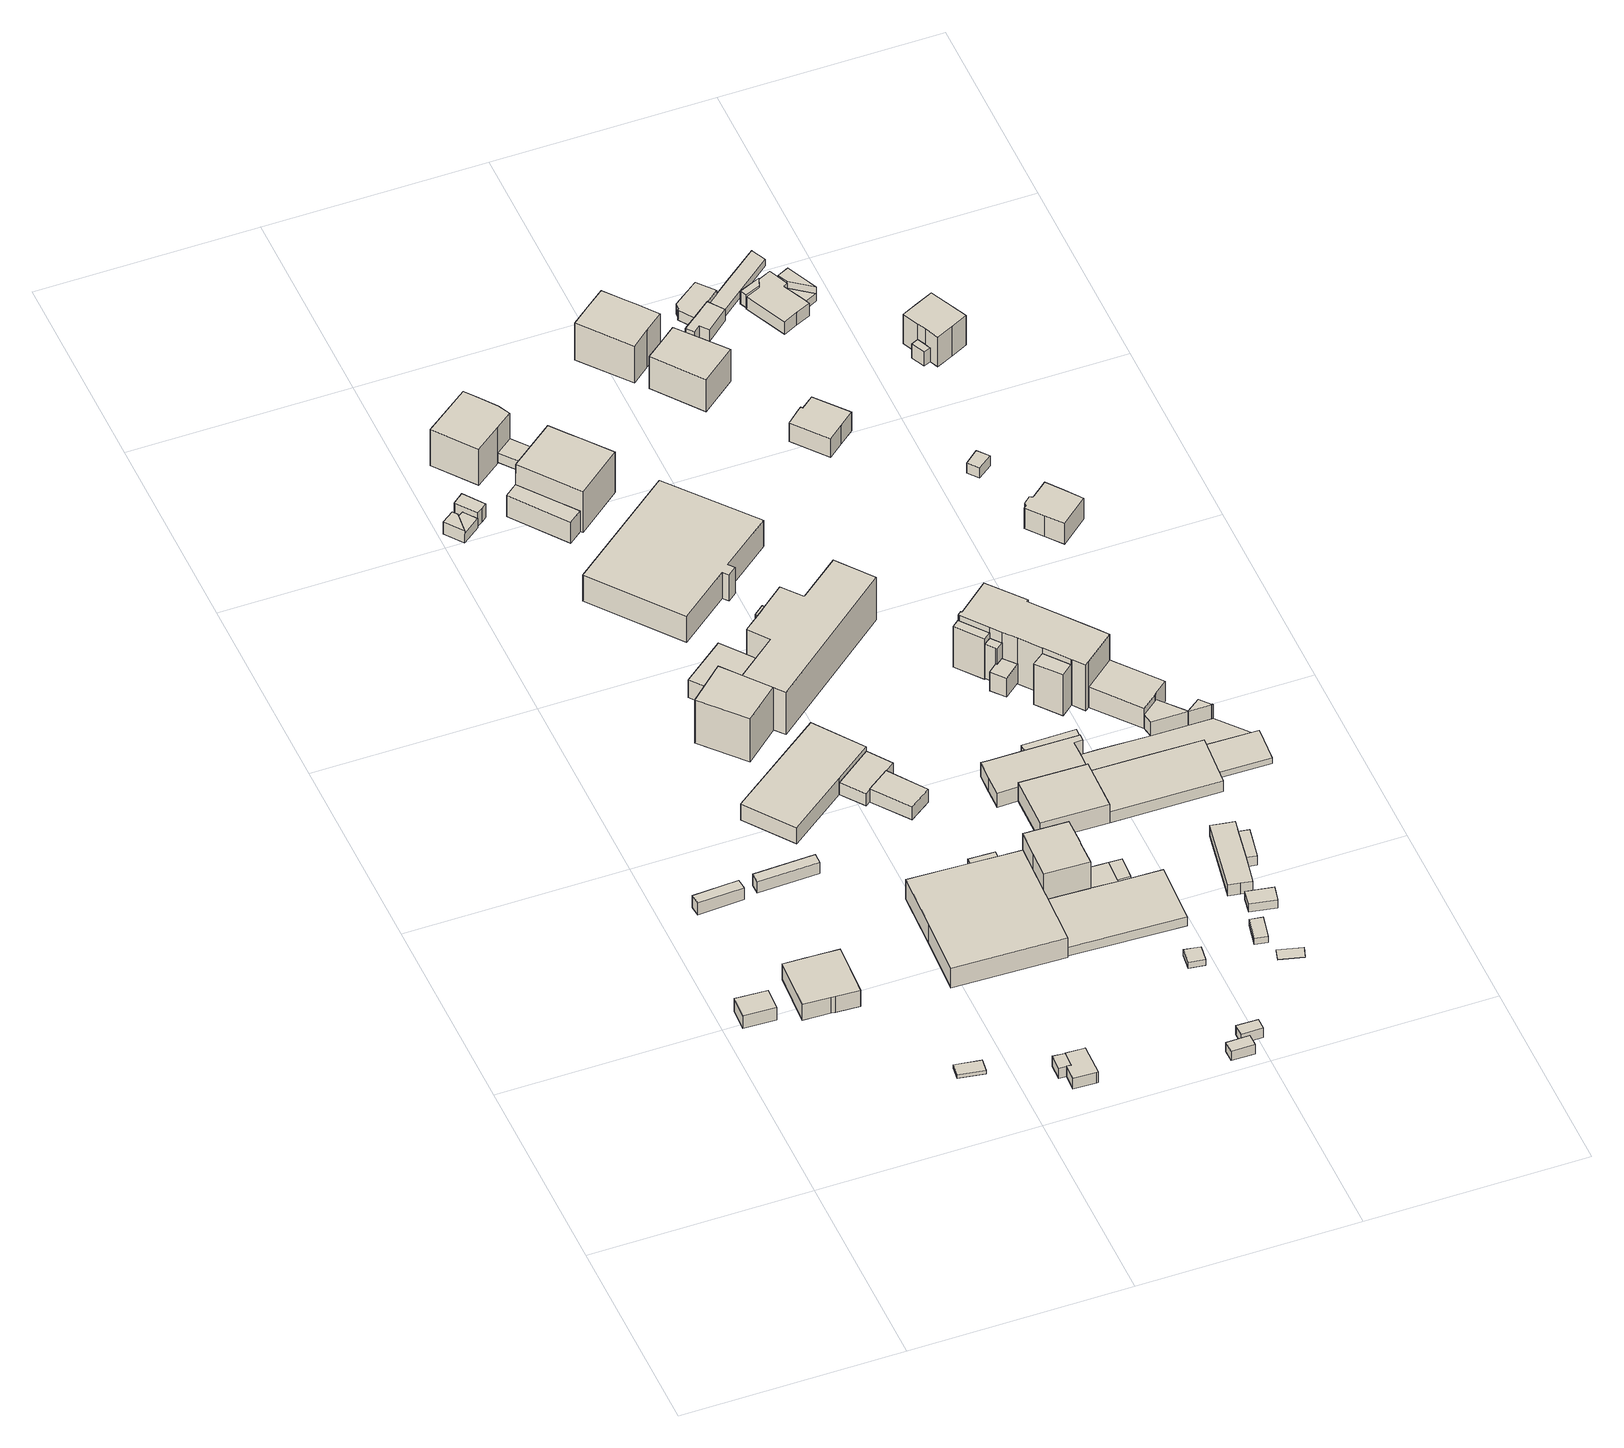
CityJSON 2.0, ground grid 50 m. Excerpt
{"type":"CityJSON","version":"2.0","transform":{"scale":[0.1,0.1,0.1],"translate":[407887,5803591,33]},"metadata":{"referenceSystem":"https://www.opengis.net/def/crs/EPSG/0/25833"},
"CityObjects":{
"building1":{"type":"Building","attributes":{"Gemeindeschluessel":"11000009","BezugspunktDach":"2200","function":"31001_2000","measuredHeight":4.18,"storeysAboveGround":1},"address":[{"country":"Germany","locality":"Berlin","thoroughfareNumber":"786 (6)","thoroughfareName":"Adlergestell"}],"geometry":[{"type":"Solid","lod":"1","boundaries":[[[[0,1,2,3]],[[4,5,6,7]],[[4,7,3,2]],[[5,4,2,1]],[[6,5,1,0]],[[7,6,0,3]]]]}]},
"building2":{"type":"Building","attributes":{"Gemeindeschluessel":"11000009","BezugspunktDach":"2200","function":"31001_2000","measuredHeight":3.4,"storeysAboveGround":1},"address":[{"country":"Germany","locality":"Berlin","thoroughfareNumber":"784 (3)","thoroughfareName":"Adlergestell"}],"geometry":[{"type":"Solid","lod":"1","boundaries":[[[[8,9,10,11]],[[12,13,14,15]],[[12,15,11,10]],[[13,12,10,9]],[[14,13,9,8]],[[15,14,8,11]]]]}]},
"building3":{"type":"Building","attributes":{"Gemeindeschluessel":"11000009","BezugspunktDach":"2200","function":"31001_2000","measuredHeight":5.47,"storeysAboveGround":1},"address":[{"country":"Germany","locality":"Berlin","thoroughfareNumber":"786 (5)","thoroughfareName":"Adlergestell"}],"geometry":[{"type":"Solid","lod":"1","boundaries":[[[[16,17,18,19,20,21,22,23]],[[24,25,26,27,28,29,30,31]],[[24,31,23,22]],[[25,24,22,21]],[[26,25,21,20]],[[27,26,20,19]],[[28,27,19,18]],[[29,28,18,17]],[[30,29,17,16]],[[31,30,16,23]]]]}]},
"building4":{"type":"Building","attributes":{"Gemeindeschluessel":"11000009","BezugspunktDach":"2200","function":"31001_1312","measuredHeight":1.53,"storeysAboveGround":1},"address":[{"country":"Germany","locality":"Berlin","thoroughfareNumber":"2A (6)","thoroughfareName":"Alt-Schmöckwitz"}],"geometry":[{"type":"Solid","lod":"1","boundaries":[[[[32,33,34,35]],[[36,37,38,39]],[[36,39,35,34]],[[37,36,34,33]],[[38,37,33,32]],[[39,38,32,35]]]]}]},
"building5":{"type":"Building","attributes":{"Gemeindeschluessel":"11000009","BezugspunktDach":"2200","function":"31001_2000","measuredHeight":3.2,"storeysAboveGround":1},"address":[{"country":"Germany","locality":"Berlin","thoroughfareNumber":"784 (4)","thoroughfareName":"Adlergestell"}],"geometry":[{"type":"Solid","lod":"1","boundaries":[[[[40,41,42,43]],[[44,45,46,47]],[[44,47,43,42]],[[45,44,42,41]],[[46,45,41,40]],[[47,46,40,43]]]]}]},
"building6":{"type":"Building","attributes":{"Gemeindeschluessel":"11000009","BezugspunktDach":"2200","function":"51009_1610","measuredHeight":3.16,"storeysAboveGround":0},"address":[{"country":"Germany","locality":"Berlin"}],"geometry":[{"type":"Solid","lod":"1","boundaries":[[[[48,49,50,51,52]],[[53,54,55,56,57]],[[53,57,52,51]],[[54,53,51,50]],[[55,54,50,49]],[[56,55,49,48]],[[57,56,48,52]]]]}]},
"building7":{"type":"Building","attributes":{"Gemeindeschluessel":"11000009","function":"31001_1010"},"address":[{"country":"Germany","locality":"Berlin","thoroughfareNumber":"772 (3)","thoroughfareName":"Adlergestell"}],"children":["building7-1","building7-2"]},
"building7-1":{"type":"BuildingPart","attributes":{"BezugspunktDach":"2200","measuredHeight":3.4,"storeysAboveGround":1},"parents":["building7"],"geometry":[{"type":"MultiSurface","lod":"1","boundaries":[[[58,59,60,61]],[[62,63,64,65]],[[62,65,61,60]],[[63,62,60,59]],[[66,67,59,58]],[[65,64,58,61]],[[64,63,67,66]]]}]},
"building7-2":{"type":"BuildingPart","attributes":{"BezugspunktDach":"2200","measuredHeight":2.66,"storeysAboveGround":1},"parents":["building7"],"geometry":[{"type":"Solid","lod":"1","boundaries":[[[[68,69,67,66]],[[63,70,71,64]],[[70,63,67,69]],[[71,70,69,68]],[[64,71,68,66]],[[63,64,66,67]]]]}]},
"building8":{"type":"Building","attributes":{"Gemeindeschluessel":"11000009","BezugspunktDach":"2200","function":"31001_1312","measuredHeight":2.98,"storeysAboveGround":1},"address":[{"country":"Germany","locality":"Berlin","thoroughfareNumber":"2A (5)","thoroughfareName":"Alt-Schmöckwitz"}],"geometry":[{"type":"Solid","lod":"1","boundaries":[[[[72,73,74,75,76,77,78,79]],[[56,55,54,80,81,82,83,84]],[[56,84,79,78]],[[55,56,78,77]],[[54,55,77,76]],[[80,54,76,75]],[[81,80,75,74]],[[82,81,74,73]],[[83,82,73,72]],[[84,83,72,79]]]]}]},
"building9":{"type":"Building","attributes":{"Gemeindeschluessel":"11000009","BezugspunktDach":"2200","function":"31001_2000","measuredHeight":4.7,"storeysAboveGround":1},"address":[{"country":"Germany","locality":"Berlin","thoroughfareNumber":"772 (4)","thoroughfareName":"Adlergestell"}],"geometry":[{"type":"Solid","lod":"1","boundaries":[[[[85,86,87,88,89,90]],[[91,92,93,94,95,96]],[[91,96,90,89]],[[92,91,89,88]],[[93,92,88,87]],[[94,93,87,86]],[[95,94,86,85]],[[96,95,85,90]]]]}]},
"building10":{"type":"Building","attributes":{"Gemeindeschluessel":"11000009","BezugspunktDach":"2200","function":"31001_1010","measuredHeight":12.28,"storeysAboveGround":3},"address":[{"country":"Germany","locality":"Berlin","thoroughfareNumber":"776 (2)","thoroughfareName":"Adlergestell"}],"geometry":[{"type":"Solid","lod":"1","boundaries":[[[[97,98,99,100,101]],[[102,103,104,105,106]],[[102,106,101,100]],[[103,102,100,99]],[[104,103,99,98]],[[105,104,98,97]],[[106,105,97,101]]]]}]},
"building11":{"type":"Building","attributes":{"Gemeindeschluessel":"11000009","function":"31001_2000"},"address":[{"country":"Germany","locality":"Berlin","thoroughfareNumber":"776 (3)","thoroughfareName":"Adlergestell"}],"children":["building11-1","building11-2","building11-3"]},
"building11-1":{"type":"BuildingPart","attributes":{"BezugspunktDach":"2200","measuredHeight":5.29,"storeysAboveGround":1},"parents":["building11"],"geometry":[{"type":"MultiSurface","lod":"1","boundaries":[[[107,108,109,110,111]],[[112,113,114,115,116]],[[112,116,111,110]],[[113,112,110,109]],[[114,117,118,109,108]],[[115,114,108,107]],[[116,115,107,111]],[[118,117,114,113]]]}]},
"building11-2":{"type":"BuildingPart","attributes":{"BezugspunktDach":"2200","measuredHeight":3.4,"storeysAboveGround":1},"parents":["building11"],"geometry":[{"type":"MultiSurface","lod":"1","boundaries":[[[119,120,121,122,118,117]],[[113,123,124,125,126,114]],[[123,113,118,122]],[[124,123,122,121]],[[126,125,120,119]],[[114,126,119,117]],[[114,117,118,113]],[[127,125,124,121,120]]]}]},
"building11-3":{"type":"BuildingPart","attributes":{"BezugspunktDach":"2200","measuredHeight":3.68,"storeysAboveGround":1},"parents":["building11"],"geometry":[{"type":"MultiSurface","lod":"1","boundaries":[[[128,129,130,131]],[[124,132,133,125]],[[124,125,124,121,120,131,130]],[[132,124,130,129]],[[133,132,129,128]],[[125,133,128,131]],[[120,121,124,125]]]}]},
"building12":{"type":"Building","attributes":{"Gemeindeschluessel":"11000009","function":"31001_2000"},"address":[{"country":"Germany","locality":"Berlin","thoroughfareNumber":"786 (1)","thoroughfareName":"Adlergestell"}],"children":["building12-1","building12-2"]},
"building12-1":{"type":"BuildingPart","attributes":{"BezugspunktDach":"2200","measuredHeight":6.91,"storeysAboveGround":1},"parents":["building12"],"geometry":[{"type":"MultiSurface","lod":"1","boundaries":[[[134,135,136,137,138,139,140,141]],[[142,143,144,145,146,147,148,149]],[[142,149,141,140]],[[143,142,140,139]],[[144,143,139,138]],[[145,150,151,138,137]],[[146,145,137,136]],[[147,146,136,135]],[[148,147,135,134]],[[149,148,134,141]],[[151,150,145,144]]]}]},
"building12-2":{"type":"BuildingPart","attributes":{"BezugspunktDach":"2200","measuredHeight":4.47,"storeysAboveGround":1},"parents":["building12"],"geometry":[{"type":"Solid","lod":"1","boundaries":[[[[150,152,153,151]],[[154,155,145,144]],[[154,144,151,153]],[[155,154,153,152]],[[145,155,152,150]],[[145,150,151,144]]]]}]},
"building13":{"type":"Building","attributes":{"Gemeindeschluessel":"11000009","BezugspunktDach":"2200","function":"31001_1010","measuredHeight":4.95,"storeysAboveGround":1},"address":[{"country":"Germany","locality":"Berlin","thoroughfareNumber":"776 (1)","thoroughfareName":"Adlergestell"}],"geometry":[{"type":"Solid","lod":"1","boundaries":[[[[156,157,158,159,160,161]],[[162,163,164,165,166,167]],[[162,167,161,160]],[[163,162,160,159]],[[164,163,159,158]],[[165,164,158,157]],[[166,165,157,156]],[[167,166,156,161]]]]}]},
"building14":{"type":"Building","attributes":{"Gemeindeschluessel":"11000009","function":"31001_1010"},"address":[{"country":"Germany","locality":"Berlin","thoroughfareNumber":"772","thoroughfareName":"Adlergestell"}],"children":["building14-1","building14-2"]},
"building14-1":{"type":"BuildingPart","attributes":{"BezugspunktDach":"2200","measuredHeight":10.35,"storeysAboveGround":3},"parents":["building14"],"geometry":[{"type":"MultiSurface","lod":"1","boundaries":[[[168,169,170,171,172,173,174]],[[175,176,177,178,179,180,181]],[[175,181,174,173]],[[176,175,173,172]],[[182,183,176,172,171]],[[178,177,171,170]],[[179,178,170,169]],[[180,179,169,168]],[[181,180,168,174]],[[177,176,183,182]]]}]},
"building14-2":{"type":"BuildingPart","attributes":{"BezugspunktDach":"2200","measuredHeight":7.51,"storeysAboveGround":3},"parents":["building14"],"geometry":[{"type":"MultiSurface","lod":"1","boundaries":[[[182,184,185,183]],[[186,187,188,189]],[[186,189,183,185]],[[187,186,185,184]],[[188,187,184,182]],[[189,188,177,176]],[[176,177,182,183]]]}]},
"building15":{"type":"Building","attributes":{"Gemeindeschluessel":"11000009","function":"31001_1010"},"address":[{"country":"Germany","locality":"Berlin","thoroughfareNumber":"774","thoroughfareName":"Adlergestell"}],"children":["building15-1","building15-2"]},
"building15-1":{"type":"BuildingPart","attributes":{"BezugspunktDach":"2200","measuredHeight":13.4,"storeysAboveGround":2},"parents":["building15"],"geometry":[{"type":"MultiSurface","lod":"1","boundaries":[[[190,191,192,193,194,195]],[[196,197,198,199,200,201]],[[196,201,195,194]],[[197,196,194,193]],[[198,197,193,192]],[[199,198,192,191]],[[200,199,191,190]],[[202,203,204,200,190,195]],[[201,204,203,202]]]}]},
"building15-2":{"type":"BuildingPart","attributes":{"BezugspunktDach":"2200","measuredHeight":5.95,"storeysAboveGround":2},"parents":["building15"],"geometry":[{"type":"MultiSurface","lod":"1","boundaries":[[[205,203,202,206]],[[207,208,209,210]],[[207,210,206,202]],[[208,207,202,201,204]],[[209,208,203,205]],[[210,209,205,206]],[[204,201,202,203]]]}]},
"building16":{"type":"Building","attributes":{"Gemeindeschluessel":"11000009","BezugspunktDach":"2200","function":"51009_1610","measuredHeight":2.72,"storeysAboveGround":0},"address":[{"country":"Germany","locality":"Berlin"}],"geometry":[{"type":"Solid","lod":"1","boundaries":[[[[211,212,213,214]],[[215,216,217,218]],[[215,218,214,213]],[[216,215,213,212]],[[217,216,212,211]],[[218,217,211,214]]]]}]},
"building17":{"type":"Building","attributes":{"Gemeindeschluessel":"11000009","BezugspunktDach":"2200","function":"51009_1610","measuredHeight":11.11,"storeysAboveGround":0},"address":[{"country":"Germany","locality":"Berlin"}],"geometry":[{"type":"Solid","lod":"1","boundaries":[[[[219,220,221,222]],[[223,224,225,226]],[[223,226,222,221]],[[224,223,221,220]],[[225,224,220,219]],[[226,225,219,222]]]]}]},
"building18":{"type":"Building","attributes":{"Gemeindeschluessel":"11000009","BezugspunktDach":"2200","function":"31001_3020","measuredHeight":7.51,"storeysAboveGround":1},"address":[{"country":"Germany","locality":"Berlin","thoroughfareNumber":"776 (5)","thoroughfareName":"Adlergestell"}],"geometry":[{"type":"Solid","lod":"1","boundaries":[[[[227,228,229,230,231,232,233,234]],[[235,236,237,238,239,240,241,242]],[[235,242,234,233]],[[236,235,233,232]],[[237,236,232,231]],[[238,237,231,230]],[[239,238,230,229]],[[240,239,229,228]],[[241,240,228,227]],[[242,241,227,234]]]]}]},
"building19":{"type":"Building","attributes":{"Gemeindeschluessel":"11000009","BezugspunktDach":"2200","function":"51009_1610","measuredHeight":6.28,"storeysAboveGround":0},"address":[{"country":"Germany","locality":"Berlin"}],"geometry":[{"type":"Solid","lod":"1","boundaries":[[[[243,244,245,246]],[[247,248,249,250]],[[247,250,246,245]],[[248,247,245,244]],[[249,248,244,243]],[[250,249,243,246]]]]}]},
"building20":{"type":"Building","attributes":{"Gemeindeschluessel":"11000009","BezugspunktDach":"2200","function":"31001_2000","measuredHeight":2.62,"storeysAboveGround":1},"address":[{"country":"Germany","locality":"Berlin","thoroughfareNumber":"3 (2)","thoroughfareName":"Alt-Schmöckwitz"}],"geometry":[{"type":"Solid","lod":"1","boundaries":[[[[251,252,253,254]],[[255,256,257,258]],[[255,258,254,253]],[[256,255,253,252]],[[257,256,252,251]],[[258,257,251,254]]]]}]},
"building21":{"type":"Building","attributes":{"name":"Schmöckwitzer Insel-Schule","Gemeindeschluessel":"11000009","BezugspunktDach":"2200","function":"31001_3021","measuredHeight":12.1,"storeysAboveGround":2},"address":[{"country":"Germany","locality":"Berlin","thoroughfareNumber":"776","thoroughfareName":"Adlergestell"}],"geometry":[{"type":"Solid","lod":"1","boundaries":[[[[98,259,260,261,262,263,264,265,266,267,99]],[[268,269,270,271,272,273,274,275,276,277,278]],[[268,278,99,267]],[[269,268,267,266]],[[270,269,266,265]],[[271,270,265,264]],[[272,271,264,263]],[[273,272,263,262]],[[274,273,262,261]],[[275,274,261,260]],[[276,275,260,259]],[[277,276,259,98]],[[278,277,98,99]]]]}]},
"building22":{"type":"Building","attributes":{"Gemeindeschluessel":"11000009","BezugspunktDach":"2200","function":"31001_1312","measuredHeight":2.56,"storeysAboveGround":1},"address":[{"country":"Germany","locality":"Berlin","thoroughfareNumber":"2A (4)","thoroughfareName":"Alt-Schmöckwitz"}],"geometry":[{"type":"Solid","lod":"1","boundaries":[[[[279,280,281,282]],[[283,284,285,286]],[[283,286,282,281]],[[284,283,281,280]],[[285,284,280,279]],[[286,285,279,282]]]]}]},
"building23":{"type":"Building","attributes":{"Gemeindeschluessel":"11000009","function":"31001_1010"},"address":[{"country":"Germany","locality":"Berlin","thoroughfareNumber":"786","thoroughfareName":"Adlergestell"}],"children":["building23-1","building23-2"]},
"building23-1":{"type":"BuildingPart","attributes":{"BezugspunktDach":"2200","measuredHeight":12.65,"storeysAboveGround":1},"parents":["building23"],"geometry":[{"type":"MultiSurface","lod":"1","boundaries":[[[287,288,289,290,291,292,293]],[[294,295,296,297,298,299,300]],[[294,300,293,292]],[[295,294,292,291]],[[296,295,291,290]],[[297,296,290,289]],[[298,297,289,288]],[[299,298,288,287]],[[301,302,287,293]],[[300,299,302,301]]]}]},
"building23-2":{"type":"BuildingPart","attributes":{"BezugspunktDach":"2200","measuredHeight":2.46,"storeysAboveGround":1},"parents":["building23"],"geometry":[{"type":"Solid","lod":"1","boundaries":[[[[303,304,305,302,301,306]],[[300,299,307,308,309,310]],[[300,310,306,301]],[[307,299,302,305]],[[308,307,305,304]],[[309,308,304,303]],[[310,309,303,306]],[[300,301,302,299]]]]}]},
"building24":{"type":"Building","attributes":{"Gemeindeschluessel":"11000009","BezugspunktDach":"2200","function":"51009_1610","measuredHeight":2.51,"storeysAboveGround":0},"address":[{"country":"Germany","locality":"Berlin"}],"geometry":[{"type":"Solid","lod":"1","boundaries":[[[[305,311,312,313,314,315,302]],[[316,317,318,319,320,321,322]],[[316,322,302,315]],[[317,316,315,314]],[[318,317,314,313]],[[319,318,313,312]],[[320,319,312,311]],[[321,320,311,305]],[[322,321,305,302]]]]}]},
"building25":{"type":"Building","attributes":{"Gemeindeschluessel":"11000009","BezugspunktDach":"2200","function":"31001_1312","measuredHeight":1.66,"storeysAboveGround":1},"address":[{"country":"Germany","locality":"Berlin","thoroughfareNumber":"2A (3)","thoroughfareName":"Alt-Schmöckwitz"}],"geometry":[{"type":"Solid","lod":"1","boundaries":[[[[323,324,325,326]],[[327,328,329,330]],[[327,330,326,325]],[[328,327,325,324]],[[329,328,324,323]],[[330,329,323,326]]]]}]},
"building26":{"type":"Building","attributes":{"Gemeindeschluessel":"11000009","BezugspunktDach":"2200","function":"31001_2000","measuredHeight":2.02,"storeysAboveGround":1},"address":[{"country":"Germany","locality":"Berlin","thoroughfareNumber":"786 (2)","thoroughfareName":"Adlergestell"}],"geometry":[{"type":"Solid","lod":"1","boundaries":[[[[331,332,313,311]],[[333,334,335,336]],[[333,336,311,313]],[[334,333,313,332]],[[335,334,332,331]],[[336,335,331,311]]]]}]},
"building27":{"type":"Building","attributes":{"Gemeindeschluessel":"11000009","BezugspunktDach":"2200","function":"31001_2000","measuredHeight":5.27,"storeysAboveGround":1},"address":[{"country":"Germany","locality":"Berlin","thoroughfareNumber":"784 (2)","thoroughfareName":"Adlergestell"}],"geometry":[{"type":"Solid","lod":"1","boundaries":[[[[337,338,339,340]],[[341,342,343,344]],[[341,344,340,339]],[[342,341,339,338]],[[343,342,338,337]],[[344,343,337,340]]]]}]},
"building28":{"type":"Building","attributes":{"Gemeindeschluessel":"11000009","function":"31001_2120"},"address":[{"country":"Germany","locality":"Berlin","thoroughfareNumber":"782 (2)","thoroughfareName":"Adlergestell"}],"children":["building28-1","building28-2"]},
"building28-1":{"type":"BuildingPart","attributes":{"BezugspunktDach":"2200","measuredHeight":4.51,"storeysAboveGround":1},"parents":["building28"],"geometry":[{"type":"MultiSurface","lod":"1","boundaries":[[[345,346,347,348,349,350,351,352,353,354,355]],[[356,357,358,359,360,361,362,363,364,365,366]],[[356,366,355,354]],[[357,356,354,353]],[[358,357,353,352]],[[359,358,352,351]],[[367,368,351,350]],[[361,360,350,349]],[[362,361,349,348]],[[363,362,348,347]],[[364,363,347,346]],[[365,364,346,345]],[[366,365,345,355]],[[360,359,368,367]]]}]},
"building28-2":{"type":"BuildingPart","attributes":{"BezugspunktDach":"2200","measuredHeight":3.51,"storeysAboveGround":1},"parents":["building28"],"geometry":[{"type":"Solid","lod":"1","boundaries":[[[[368,367,369,370]],[[371,360,359,372]],[[371,372,370,369]],[[360,371,369,367]],[[372,359,368,370]],[[359,360,367,368]]]]}]},
"building29":{"type":"Building","attributes":{"Gemeindeschluessel":"11000009","BezugspunktDach":"2200","function":"31001_1312","measuredHeight":1.65,"storeysAboveGround":1},"address":[{"country":"Germany","locality":"Berlin","thoroughfareNumber":"2A (2)","thoroughfareName":"Alt-Schmöckwitz"}],"geometry":[{"type":"Solid","lod":"1","boundaries":[[[[373,374,375,376]],[[377,378,379,380]],[[377,380,376,375]],[[378,377,375,374]],[[379,378,374,373]],[[380,379,373,376]]]]}]},
"building30":{"type":"Building","attributes":{"Gemeindeschluessel":"11000009","BezugspunktDach":"2200","function":"31001_1312","measuredHeight":0.284,"storeysAboveGround":1},"address":[{"country":"Germany","locality":"Berlin","thoroughfareNumber":"2A (1)","thoroughfareName":"Alt-Schmöckwitz"}],"geometry":[{"type":"Solid","lod":"1","boundaries":[[[[381,382,383,384]],[[385,386,387,388]],[[385,388,384,383]],[[386,385,383,382]],[[387,386,382,381]],[[388,387,381,384]]]]}]},
"building31":{"type":"Building","attributes":{"Gemeindeschluessel":"11000009","BezugspunktDach":"2200","function":"31001_1010","measuredHeight":11.25,"storeysAboveGround":3},"address":[{"country":"Germany","locality":"Berlin","thoroughfareNumber":"773","thoroughfareName":"Adlergestell"}],"geometry":[{"type":"Solid","lod":"1","boundaries":[[[[389,390,391,392,393,394,395,396,397]],[[398,399,400,401,402,403,404,405,406]],[[398,406,397,396]],[[399,398,396,395]],[[400,399,395,394]],[[401,400,394,393]],[[402,401,393,392]],[[403,402,392,391]],[[404,403,391,390]],[[405,404,390,389]],[[406,405,389,397]]]]}]},
"building32":{"type":"Building","attributes":{"Gemeindeschluessel":"11000009","BezugspunktDach":"2200","function":"31001_2000","measuredHeight":2.88,"storeysAboveGround":1},"address":[{"country":"Germany","locality":"Berlin","thoroughfareNumber":"786 (4)","thoroughfareName":"Adlergestell"}],"geometry":[{"type":"Solid","lod":"1","boundaries":[[[[407,408,409,410]],[[411,412,413,414]],[[411,414,410,409]],[[412,411,409,408]],[[413,412,408,407]],[[414,413,407,410]]]]}]},
"building33":{"type":"Building","attributes":{"Gemeindeschluessel":"11000009","function":"31001_1010"},"address":[{"country":"Germany","locality":"Berlin","thoroughfareNumber":"786 (3)","thoroughfareName":"Adlergestell"}],"children":["building33-1","building33-2"]},
"building33-1":{"type":"BuildingPart","attributes":{"BezugspunktDach":"2200","measuredHeight":3.62,"storeysAboveGround":1},"parents":["building33"],"geometry":[{"type":"MultiSurface","lod":"1","boundaries":[[[415,416,417,418,419,420,421,422,423]],[[424,425,426,427,428,429,430,431,432]],[[424,432,423,422]],[[425,424,422,421]],[[426,425,421,420]],[[427,426,420,419]],[[428,427,419,418]],[[433,434,418,417]],[[430,429,417,416]],[[431,430,416,415]],[[432,431,415,423]],[[429,428,434,433]]]}]},
"building33-2":{"type":"BuildingPart","attributes":{"BezugspunktDach":"2200","measuredHeight":2.64,"storeysAboveGround":1},"parents":["building33"],"geometry":[{"type":"MultiSurface","lod":"1","boundaries":[[[435,436,437,434,433]],[[428,427,438,439,429]],[[429,433,429,440]],[[427,428,434,437]],[[438,427,437,436]],[[439,438,436,435]],[[429,439,435,433]],[[428,440,429,433,434]]]}]},
"building34":{"type":"Building","attributes":{"Gemeindeschluessel":"11000009","BezugspunktDach":"2200","function":"31001_1010","measuredHeight":11.02,"storeysAboveGround":3},"address":[{"country":"Germany","locality":"Berlin","thoroughfareNumber":"775","thoroughfareName":"Adlergestell"}],"geometry":[{"type":"Solid","lod":"1","boundaries":[[[[441,442,443,444,445]],[[446,447,448,449,450]],[[446,450,445,444]],[[447,446,444,443]],[[448,447,443,442]],[[449,448,442,441]],[[450,449,441,445]]]]}]},
"building35":{"type":"Building","attributes":{"Gemeindeschluessel":"11000009","function":"31001_3021"},"address":[{"country":"Germany","locality":"Berlin","thoroughfareNumber":"776 (4)","thoroughfareName":"Adlergestell"}],"children":["building35-1","building35-2","building35-3","building35-4","building35-5"]},
"building35-1":{"type":"BuildingPart","attributes":{"BezugspunktDach":"2200","measuredHeight":14.83,"storeysAboveGround":3},"parents":["building35"],"geometry":[{"type":"MultiSurface","lod":"1","boundaries":[[[451,452,453,454,455,456,457,458,459,460,461,462,463,464,465,466,467,468,469]],[[470,471,472,473,474,475,476,477,478,479,480,481,482,483,484,485,486,487,488]],[[470,488,469,468]],[[471,470,468,467]],[[472,471,467,466]],[[473,472,466,465]],[[474,473,465,464]],[[475,474,464,463]],[[476,475,463,462]],[[477,476,462,461]],[[478,477,461,460]],[[479,478,460,459]],[[480,479,459,458]],[[481,480,458,457]],[[489,490,491,481,457,456]],[[483,482,456,455]],[[484,483,455,454]],[[492,493,494,454,453]],[[485,484,495,496,497]],[[498,499,453,452]],[[486,485,496,500]],[[501,502,452,451]],[[488,503,501,487,451,469]],[[482,481,491,490,489]],[[497,496,495,494,493,492]],[[500,496,499,498]],[[487,486,502,501]],[[487,501,503,488]]]}]},
"building35-2":{"type":"BuildingPart","attributes":{"BezugspunktDach":"2200","measuredHeight":11.56,"storeysAboveGround":3},"parents":["building35"],"geometry":[{"type":"MultiSurface","lod":"1","boundaries":[[[504,502,503,505]],[[488,486,506,507]],[[488,507,505,503]],[[506,486,500,508,509,498,510,502,504]],[[507,506,504,505]],[[511,487,501,502,486]],[[488,503,501,487]],[[510,498,509,508,500]]]}]},
"building35-3":{"type":"BuildingPart","attributes":{"BezugspunktDach":"2200","measuredHeight":11.56,"storeysAboveGround":3},"parents":["building35"],"geometry":[{"type":"Solid","lod":"1","boundaries":[[[[512,491,490,513]],[[482,481,514,515]],[[482,515,513,490]],[[514,481,491,512]],[[515,514,512,513]],[[490,491,481,482]]]]}]},
"building35-4":{"type":"BuildingPart","attributes":{"BezugspunktDach":"2200","measuredHeight":5.36,"storeysAboveGround":3},"parents":["building35"],"geometry":[{"type":"Solid","lod":"1","boundaries":[[[[516,493,492,517,518,519]],[[520,521,496,495,522,523]],[[520,523,519,518]],[[521,517,521,496]],[[522,495,493,516]],[[523,522,516,519]],[[521,520,518,517]],[[496,521,517,492]],[[495,496,492,493]]]]}]},
"building35-5":{"type":"BuildingPart","attributes":{"BezugspunktDach":"2200","measuredHeight":9.77,"storeysAboveGround":3},"parents":["building35"],"geometry":[{"type":"MultiSurface","lod":"1","boundaries":[[[524,525,499,498,509]],[[500,496,521,520,508]],[[517,492,499,525]],[[518,517,521,525,524]],[[508,520,524,509]],[[500,508,509,498]],[[500,526,498,499,496]],[[521,496,492,517]],[[520,521,517,518]]]}]},
"building36":{"type":"Building","attributes":{"Gemeindeschluessel":"11000009","function":"31001_2000"},"address":[{"country":"Germany","locality":"Berlin","thoroughfareNumber":"784 (5)","thoroughfareName":"Adlergestell"}],"children":["building36-1","building36-2"]},
"building36-1":{"type":"BuildingPart","attributes":{"BezugspunktDach":"2200","measuredHeight":4.44,"storeysAboveGround":1},"parents":["building36"],"geometry":[{"type":"MultiSurface","lod":"1","boundaries":[[[527,528,529,530,531]],[[364,532,533,534,535]],[[364,535,531,530]],[[532,364,530,529]],[[533,532,529,528]],[[534,536,537,538,528,527]],[[535,534,527,531]],[[533,538,537,536]]]}]},
"building36-2":{"type":"BuildingPart","attributes":{"BezugspunktDach":"2200","measuredHeight":1.59,"storeysAboveGround":1},"parents":["building36"],"geometry":[{"type":"Solid","lod":"1","boundaries":[[[[539,540,538,537]],[[533,541,542,536]],[[541,533,538,540]],[[542,541,540,539]],[[536,542,539,537]],[[533,536,537,538]]]]}]},
"building37":{"type":"Building","attributes":{"Gemeindeschluessel":"11000009","BezugspunktDach":"2200","function":"31001_2000","measuredHeight":0.098,"storeysAboveGround":1},"address":[{"country":"Germany","locality":"Berlin","thoroughfareNumber":"784","thoroughfareName":"Adlergestell"}],"geometry":[{"type":"Solid","lod":"1","boundaries":[[[[543,544,545,546,547,548,549]],[[362,361,550,551,552,541,364]],[[362,364,549,548]],[[361,362,548,547]],[[550,361,547,546]],[[551,550,546,545]],[[552,551,545,544]],[[541,552,544,543]],[[364,541,543,549]]]]}]},
"building38":{"type":"Building","attributes":{"Gemeindeschluessel":"11000009","BezugspunktDach":"2200","function":"31001_1010","measuredHeight":6.32,"storeysAboveGround":1},"address":[{"country":"Germany","locality":"Berlin","thoroughfareNumber":"777","thoroughfareName":"Adlergestell"}],"geometry":[{"type":"Solid","lod":"1","boundaries":[[[[553,554,555,556,557,558,559,560]],[[561,562,563,564,565,566,567,568]],[[561,568,560,559]],[[562,561,559,558]],[[563,562,558,557]],[[564,563,557,556]],[[565,564,556,555]],[[566,565,555,554]],[[567,566,554,553]],[[568,567,553,560]]]]}]},
"building39":{"type":"Building","attributes":{"Gemeindeschluessel":"11000009","BezugspunktDach":"2200","function":"31001_3072","measuredHeight":7.36,"storeysAboveGround":1},"address":[{"country":"Germany","locality":"Berlin","thoroughfareNumber":"782","thoroughfareName":"Adlergestell"}],"geometry":[{"type":"Solid","lod":"1","boundaries":[[[[569,570,571,572,573,574,575]],[[576,477,577,578,579,580,478]],[[576,478,575,574]],[[477,576,574,573]],[[577,477,573,572]],[[578,577,572,571]],[[579,578,571,570]],[[580,579,570,569]],[[478,580,569,575]]]]}]},
"building40":{"type":"Building","attributes":{"Gemeindeschluessel":"11000009","BezugspunktDach":"2200","function":"31001_2000","measuredHeight":2.92,"storeysAboveGround":1},"address":[{"country":"Germany","locality":"Berlin","thoroughfareNumber":"773 (2)","thoroughfareName":"Adlergestell"}],"geometry":[{"type":"Solid","lod":"1","boundaries":[[[[581,582,583,584,585,586,587]],[[588,589,590,591,592,593,594]],[[588,594,587,586]],[[589,588,586,585]],[[590,589,585,584]],[[591,590,584,583]],[[592,591,583,582]],[[593,592,582,581]],[[594,593,581,587]]]]}]},
"building41":{"type":"Building","attributes":{"Gemeindeschluessel":"11000009","BezugspunktDach":"2200","function":"31001_3072","measuredHeight":4.04,"storeysAboveGround":1},"address":[{"country":"Germany","locality":"Berlin","thoroughfareNumber":"784 (1)","thoroughfareName":"Adlergestell"}],"geometry":[{"type":"Solid","lod":"1","boundaries":[[[[595,596,597,598,599,600,601,602]],[[578,603,604,605,606,552,551,580]],[[578,580,602,601]],[[603,578,601,600]],[[604,603,600,599]],[[605,604,599,598]],[[606,605,598,597]],[[552,606,597,596]],[[551,552,596,595]],[[580,551,595,602]]]]}]},
"building42":{"type":"Building","attributes":{"Gemeindeschluessel":"11000009","function":"31001_2000"},"address":[{"country":"Germany","locality":"Berlin","thoroughfareNumber":"775 (1)","thoroughfareName":"Adlergestell"}],"children":["building42-1","building42-2"]},
"building42-1":{"type":"BuildingPart","attributes":{"BezugspunktDach":"2200","measuredHeight":2.93,"storeysAboveGround":1},"parents":["building42"],"geometry":[{"type":"Solid","lod":"1","boundaries":[[[[607,608,609,610,611,612,613,614,615]],[[616,617,618,619,620,621,622,623,624]],[[616,624,615,614]],[[617,616,614,613]],[[618,617,613,612]],[[619,618,612,611]],[[620,619,611,610]],[[621,620,610,609]],[[622,621,609,608]],[[623,622,608,607]],[[624,623,607,615]]]]}]},
"building42-2":{"type":"BuildingPart","attributes":{"BezugspunktDach":"2200","measuredHeight":3.85,"storeysAboveGround":1},"parents":["building42"],"geometry":[{"type":"MultiSurface","lod":"1","boundaries":[[[625,626,627,628,629,630,631,632]],[[633,624,622,634,635,636,637,638]],[[633,638,632,631]],[[624,633,631,630]],[[622,608,607,615,624,630,629]],[[634,622,629,628]],[[635,634,628,627]],[[636,635,627,626]],[[637,636,626,625]],[[638,637,625,632]],[[623,607,608,622]],[[639,623,624,615,607]]]}]},
"building43":{"type":"Building","attributes":{"Gemeindeschluessel":"11000009","BezugspunktDach":"2200","function":"51009_1610","measuredHeight":3.58,"storeysAboveGround":0},"address":[{"country":"Germany","locality":"Berlin"}],"geometry":[{"type":"Solid","lod":"1","boundaries":[[[[640,641,642,643]],[[644,645,646,647]],[[644,647,643,642]],[[645,644,642,641]],[[646,645,641,640]],[[647,646,640,643]]]]}]},
"building44":{"type":"Building","attributes":{"Gemeindeschluessel":"11000009","BezugspunktDach":"2200","function":"31001_1010","measuredHeight":4.63,"storeysAboveGround":1},"address":[{"country":"Germany","locality":"Berlin","thoroughfareNumber":"1A","thoroughfareName":"Beutenweg"}],"geometry":[{"type":"Solid","lod":"1","boundaries":[[[[648,649,650,651,652,653,654,655,656,657,658,659]],[[660,661,662,663,664,665,666,667,668,669,670,671]],[[660,671,659,658]],[[661,660,658,657]],[[662,661,657,656]],[[663,662,656,655]],[[664,663,655,654]],[[665,664,654,653]],[[666,665,653,652]],[[667,666,652,651]],[[668,667,651,650]],[[669,668,650,649]],[[670,669,649,648]],[[671,670,648,659]]]]}]},
"building45":{"type":"Building","attributes":{"Gemeindeschluessel":"11000009","BezugspunktDach":"2200","function":"31001_2000","measuredHeight":3.27,"storeysAboveGround":1},"address":[{"country":"Germany","locality":"Berlin","thoroughfareNumber":"779","thoroughfareName":"Adlergestell"}],"geometry":[{"type":"Solid","lod":"1","boundaries":[[[[672,673,674,675]],[[676,677,678,679]],[[676,679,675,674]],[[677,676,674,673]],[[678,677,673,672]],[[679,678,672,675]]]]}]},
"building46":{"type":"Building","attributes":{"Gemeindeschluessel":"11000009","BezugspunktDach":"2200","function":"31001_1010","measuredHeight":8.01,"storeysAboveGround":1},"address":[{"country":"Germany","locality":"Berlin","thoroughfareNumber":"781, 781A","thoroughfareName":"Adlergestell"}],"geometry":[{"type":"Solid","lod":"1","boundaries":[[[[680,681,682,683,684,685,686,687,688,689]],[[690,691,692,693,694,695,696,697,698,699]],[[690,699,689,688]],[[691,690,688,687]],[[692,691,687,686]],[[693,692,686,685]],[[694,693,685,684]],[[695,694,684,683]],[[696,695,683,682]],[[697,696,682,681]],[[698,697,681,680]],[[699,698,680,689]]]]}]},
"building47":{"type":"Building","attributes":{"Gemeindeschluessel":"11000009","function":"51009_1611"},"address":[{"country":"Germany","locality":"Berlin"}],"children":["building47-1","building47-2"]},
"building47-1":{"type":"BuildingPart","attributes":{"BezugspunktDach":"2200","measuredHeight":4.08,"storeysAboveGround":0},"parents":["building47"],"geometry":[{"type":"MultiSurface","lod":"1","boundaries":[[[700,701,702,703]],[[704,705,706,707]],[[704,707,703,702]],[[705,704,702,701]],[[708,709,705,701,700]],[[707,706,700,703]],[[706,705,709,708]]]}]},
"building47-2":{"type":"BuildingPart","attributes":{"BezugspunktDach":"2200","measuredHeight":2.23,"storeysAboveGround":0},"parents":["building47"],"geometry":[{"type":"Solid","lod":"1","boundaries":[[[[710,709,708,711]],[[706,705,712,713]],[[706,713,711,708]],[[712,705,709,710]],[[713,712,710,711]],[[708,709,705,706]]]]}]},
"building48":{"type":"Building","attributes":{"Gemeindeschluessel":"11000009","function":"31001_1010"},"address":[{"country":"Germany","locality":"Berlin","thoroughfareNumber":"2","thoroughfareName":"Beutenweg"}],"children":["building48-1","building48-2"]},
"building48-1":{"type":"BuildingPart","attributes":{"BezugspunktDach":"2200","measuredHeight":9.57,"storeysAboveGround":2},"parents":["building48"],"geometry":[{"type":"MultiSurface","lod":"1","boundaries":[[[714,715,716,717,718,719,720,721]],[[722,723,724,725,726,727,728,729]],[[722,729,721,720]],[[723,722,720,719]],[[724,723,719,718]],[[725,724,718,717]],[[726,725,717,716]],[[730,731,732,727,726,716,715]],[[728,727,715,714],[728,733,730,727]],[[729,728,714,721]],[[727,732,731,730]],[[730,733,728,727]]]}]},
"building48-2":{"type":"BuildingPart","attributes":{"BezugspunktDach":"2200","measuredHeight":3.98,"storeysAboveGround":2},"parents":["building48"],"geometry":[{"type":"MultiSurface","lod":"1","boundaries":[[[734,731,733,735]],[[728,732,736,737]],[[728,737,735,733]],[[736,732,731,734]],[[737,736,734,735]],[[732,727,730,731]],[[728,733,730,727]]]}]}
},
"vertices":[
[114,485,38],[116,537,38],[43,541,38],[40,488,38],[43,541,2],[116,537,2],[114,485,2],[40,488,2],
[78,825,37],[182,831,37],[180,855,37],[76,849,37],[180,855,3],[182,831,3],[78,825,3],[76,849,3],
[223,459,50],[232,458,50],[285,455,50],[292,581,50],[229,584,50],[219,584,50],[167,586,50],[160,462,50],[167,586,5],[219,584,5],[229,584,5],[292,581,5],[285,455,5],[232,458,5],[223,459,5],[160,462,5],
[447,175,18],[451,206,18],[391,216,18],[388,185,18],[391,216,9],[451,206,9],[447,175,9],[388,185,9],
[350,837,42],[350,861,42],[211,856,42],[211,832,42],[211,856,10],[350,861,10],[350,837,10],[211,832,10],
[593,100,45],[603,99,45],[604,136,45],[577,138,45],[576,100,45],[577,138,16],[604,136,16],[603,99,16],[593,100,16],[576,100,16],
[37,1986,50],[42,2037,50],[34,2047,50],[6,2027,50],[34,2047,16],[42,2037,16],[37,1986,16],[6,2027,16],[37,1986,42],[42,2037,42],
[78,2017,42],[57,2047,42],[57,2047,16],[78,2017,16],
[643,60,46],[646,60,46],[648,134,46],[645,134,46],[604,136,46],[603,99,46],[593,100,46],[591,62,46],[645,134,16],[648,134,16],[646,60,16],[643,60,16],[591,62,16],
[78,2017,58],[91,2026,58],[103,2035,58],[69,2081,58],[57,2072,58],[45,2062,58],[57,2072,20],[69,2081,20],[103,2035,20],[91,2026,20],[78,2017,20],[45,2062,20],
[334,1175,147],[412,1242,147],[367,1298,147],[331,1341,147],[251,1268,147],[331,1341,24],[367,1298,24],[412,1242,24],[334,1175,24],[251,1268,24],
[335,923,67],[468,1023,67],[553,1087,67],[475,1194,67],[255,1030,67],[475,1194,21],[553,1087,21],[468,1023,21],[335,923,21],[255,1030,21],[468,1023,55],[553,1087,55],
[507,972,55],[517,980,55],[568,1017,55],[591,1034,55],[591,1034,21],[568,1017,21],[517,980,21],[507,972,21],[517,980,28],
[578,900,58],[627,935,58],[568,1017,58],[517,980,58],[627,935,21],[578,900,21],
[724,418,72],[729,552,72],[734,687,72],[685,689,72],[624,692,72],[482,697,72],[477,561,72],[471,425,72],[477,561,16],[482,697,16],[624,692,16],[685,689,16],[734,687,16],[729,552,16],[724,418,16],[471,425,16],[685,689,60],[624,692,60],
[685,714,60],[625,716,60],[625,716,16],[685,714,16],
[331,1341,75],[367,1298,75],[459,1373,75],[425,1418,75],[384,1470,75],[287,1394,75],[384,1470,25],[425,1418,25],[459,1373,25],[367,1298,25],[331,1341,25],[287,1394,25],
[124,2125,124],[183,2169,124],[221,2198,124],[207,2226,124],[175,2269,124],[157,2292,124],[54,2215,124],[157,2292,21],[175,2269,21],[207,2226,21],[221,2198,21],[183,2169,21],[124,2125,21],[54,2215,21],[207,2226,94],[175,2269,94],
[221,2238,94],[190,2279,94],[190,2279,19],[221,2238,19],[207,2226,19],[175,2269,19],
[268,1915,141],[371,1998,141],[321,2061,141],[304,2081,141],[273,2120,141],[170,2040,141],[273,2120,26],[304,2081,26],[321,2061,26],[371,1998,26],[268,1915,26],[170,2040,26],[170,2040,85],[263,1920,85],[263,1920,26],
[233,1896,85],[141,2017,85],[170,2040,25],[263,1920,25],[233,1896,25],[141,2017,25],
[215,2129,52],[254,2157,52],[221,2198,52],[183,2169,52],[221,2198,25],[254,2157,25],[215,2129,25],[183,2169,25],
[467,1451,138],[489,1470,138],[483,1478,138],[460,1459,138],[483,1478,27],[489,1470,27],[467,1451,27],[460,1459,27],
[345,1544,98],[459,1635,98],[470,1623,98],[489,1638,98],[478,1651,98],[593,1743,98],[440,1929,98],[194,1734,98],[440,1929,23],[593,1743,23],[478,1651,23],[489,1638,23],[470,1623,23],[459,1635,23],[345,1544,23],[194,1734,23],
[339,2038,90],[351,2047,90],[316,2091,90],[304,2081,90],[316,2091,27],[351,2047,27],[339,2038,27],[304,2081,27],
[968,6,54],[968,35,54],[915,34,54],[915,6,54],[915,34,28],[968,35,28],[968,6,28],[915,6,28],
[431,1219,147],[725,1458,147],[663,1537,147],[569,1462,147],[533,1506,147],[489,1470,147],[467,1451,147],[425,1418,147],[459,1373,147],[459,1373,26],[425,1418,26],[467,1451,26],[489,1470,26],[533,1506,26],[569,1462,26],[663,1537,26],[725,1458,26],[431,1219,26],[412,1242,26],[367,1298,26],
[952,43,55],[1001,43,55],[1001,70,55],[952,71,55],[1001,70,29],[1001,43,29],[952,43,29],[952,71,29],
[831,559,119],[832,616,119],[833,621,119],[834,684,119],[734,687,119],[732,625,119],[730,563,119],[732,625,20],[734,687,20],[834,684,20],[833,621,20],[832,616,20],[831,559,20],[730,563,20],[730,563,45],[831,559,45],
[982,408,45],[988,553,45],[890,556,45],[724,418,45],[890,556,20],[988,553,20],[982,408,20],[724,418,20],
[890,561,45],[891,585,45],[892,614,45],[832,616,45],[832,587,45],[832,587,23],[832,616,23],[892,614,23],[891,585,23],[890,561,23],[890,556,23],[831,559,23],
[970,280,46],[975,317,46],[938,323,46],[934,285,46],[938,323,29],[975,317,29],[970,280,29],[934,285,29],
[919,559,45],[922,613,45],[892,614,24],[922,613,24],[919,559,24],[890,561,24],
[945,738,77],[948,863,77],[797,866,77],[795,742,77],[797,866,24],[948,863,24],[945,738,24],[795,742,24],
[797,866,65],[948,863,65],[949,911,65],[949,942,65],[969,942,65],[969,958,65],[850,959,65],[770,959,65],[752,960,65],[751,913,65],[750,865,65],[751,913,25],[752,960,25],[770,959,25],[850,959,25],[969,958,25],[969,942,25],[949,942,25],[949,911,25],[948,863,25],[797,866,25],[750,865,25],[969,958,60],[850,959,60],
[970,981,60],[849,980,60],[970,981,25],[849,980,25],
[1113,293,46],[1124,349,46],[1095,354,46],[1084,299,46],[1095,354,29],[1124,349,29],[1113,293,29],[1084,299,29],
[1165,223,33],[1173,249,33],[1118,264,33],[1111,237,33],[1118,264,31],[1173,249,31],[1165,223,31],[1111,237,31],
[528,2279,127],[569,2313,127],[611,2347,127],[593,2370,127],[579,2388,127],[556,2416,127],[525,2454,127],[482,2421,127],[440,2387,127],[482,2421,22],[525,2454,22],[556,2416,22],[579,2388,22],[593,2370,22],[611,2347,22],[569,2313,22],[528,2279,22],[440,2387,22],
[1169,381,49],[1177,418,49],[1116,429,49],[1110,392,49],[1116,429,26],[1177,418,26],[1169,381,26],[1110,392,26],
[1114,447,57],[1139,442,57],[1153,516,57],[1166,592,57],[1167,592,57],[1171,616,57],[1145,620,57],[1119,625,57],[1088,451,57],[1119,625,26],[1145,620,26],[1171,616,26],[1167,592,26],[1166,592,26],[1153,516,26],[1139,442,26],[1114,447,26],[1088,451,26],[1153,516,52],[1166,592,52],
[1177,512,52],[1191,588,52],[1167,592,52],[1191,588,26],[1177,512,26],[1153,518,26],
[632,2150,111],[711,2213,111],[626,2316,111],[588,2286,111],[550,2256,111],[588,2286,20],[626,2316,20],[711,2213,20],[632,2150,20],[550,2256,20],
[837,1284,156],[881,1229,156],[899,1207,156],[922,1180,156],[958,1135,156],[958,1134,156],[1000,1082,156],[1001,1082,156],[1021,1056,156],[1030,1063,156],[1099,1120,156],[1077,1148,156],[979,1271,156],[983,1274,156],[918,1353,156],[916,1351,156],[845,1291,156],[843,1294,156],[835,1287,156],[843,1294,25],[845,1291,25],[916,1351,25],[918,1353,25],[983,1274,25],[979,1271,25],[1077,1148,25],[1099,1120,25],[1030,1063,25],[1021,1056,25],[1001,1082,25],[1000,1082,25],[958,1134,25],[958,1135,25],[922,1180,25],[899,1207,25],[881,1229,25],[837,1284,25],[835,1287,25],[958,1134,64],[958,1134,141],[1000,1082,141],[899,1207,82],[922,1180,82],[922,1180,68],[922,1180,28],[899,1207,28],[899,1207,49],[881,1229,126],[899,1207,126],[881,1229,28],[837,1284,141],[881,1229,141],[835,1287,141],
[865,1217,141],[819,1274,141],[865,1217,25],[819,1274,25],[865,1217,28],[865,1217,126],[881,1229,102],[853,1264,25],
[973,1060,141],[930,1113,141],[973,1060,25],[930,1113,25],
[886,1150,82],[883,1194,82],[881,1197,82],[861,1180,82],[881,1197,28],[883,1194,28],[886,1150,28],[861,1180,28],
[881,1197,126],[883,1194,126],[881,1229,69],
[1193,735,56],[1201,859,56],[1075,861,56],[948,863,56],[945,738,56],[1075,861,25],[1201,859,25],[1193,735,25],[945,738,25],[1196,775,25],[1196,775,41],[1201,859,41],
[1315,773,41],[1321,857,41],[1321,857,25],[1315,773,25],
[1321,857,26],[1253,938,26],[1116,939,26],[1001,942,26],[969,942,26],[949,942,26],[948,863,26],[1001,942,25],[1116,939,25],[1253,938,25],
[816,1930,76],[850,1958,76],[884,1986,76],[825,2057,76],[797,2034,76],[794,2038,76],[788,2034,76],[755,2005,76],[788,2034,23],[794,2038,23],[797,2034,23],[825,2057,23],[884,1986,23],[850,1958,23],[816,1930,23],[755,2005,23],
[1112,964,83],[1147,992,83],[1150,995,83],[1181,1020,83],[1099,1120,83],[1064,1092,83],[1030,1063,83],[1064,1092,25],[1181,1020,25],[1150,995,25],[1147,992,25],[1112,964,25],
[697,2373,60],[737,2405,60],[768,2430,60],[736,2468,60],[677,2424,60],[676,2409,60],[674,2407,60],[676,2409,31],[677,2424,31],[736,2468,31],[768,2430,31],[737,2405,31],[697,2373,31],[674,2407,31],
[1116,939,66],[1253,938,66],[1251,940,66],[1250,939,66],[1230,963,66],[1198,939,66],[1150,995,66],[1112,964,66],[1198,939,25],[1230,963,25],[1250,939,25],[1251,940,25],
[748,2390,49],[759,2375,49],[897,2486,49],[889,2503,49],[884,2513,49],[881,2520,49],[803,2458,49],[768,2430,49],[737,2405,49],[768,2430,30],[803,2458,30],[881,2520,30],[884,2513,30],[889,2503,30],[897,2486,30],[759,2375,30],[748,2390,30],[737,2405,30],
[681,2333,62],[696,2345,62],[711,2327,62],[763,2370,62],[759,2375,62],[737,2405,62],[697,2373,62],[667,2349,62],[697,2373,30],[763,2370,30],[711,2327,30],[696,2345,30],[681,2333,30],[667,2349,30],[748,2390,38],
[815,2385,70],[849,2400,70],[856,2421,70],[808,2400,70],[856,2421,34],[849,2400,34],[815,2385,34],[808,2400,34],
[860,2288,66],[893,2304,66],[926,2319,66],[919,2335,66],[896,2384,66],[906,2389,66],[896,2413,66],[886,2435,66],[856,2421,66],[849,2400,66],[848,2400,66],[815,2385,66],[848,2400,30],[849,2400,30],[856,2421,30],[886,2435,30],[896,2413,30],[906,2389,30],[896,2384,30],[919,2335,30],[926,2319,30],[893,2304,30],[860,2288,30],[815,2385,30],
[1073,1759,55],[1106,1783,55],[1085,1808,55],[1054,1782,55],[1085,1808,26],[1106,1783,26],[1073,1759,26],[1054,1782,26],
[1132,1554,84],[1162,1518,84],[1225,1571,84],[1197,1608,84],[1169,1644,84],[1131,1613,84],[1124,1617,84],[1108,1603,84],[1109,1596,84],[1103,1591,84],[1109,1596,25],[1108,1603,25],[1124,1617,25],[1131,1613,25],[1169,1644,25],[1197,1608,25],[1225,1571,25],[1162,1518,25],[1132,1554,25],[1103,1591,25],
[906,2389,71],[955,2352,71],[922,2425,71],[896,2413,71],[922,2425,31],[955,2352,31],[906,2389,31],[896,2413,31],[906,2389,53],[955,2352,53],
[919,2335,53],[896,2384,53],[919,2335,31],[896,2384,31],
[1091,2139,111],[1100,2119,111],[1114,2088,111],[1153,2106,111],[1191,2125,111],[1150,2212,111],[1112,2194,111],[1074,2176,111],[1112,2194,27],[1150,2212,27],[1191,2125,27],[1153,2106,27],[1114,2088,27],[1100,2119,27],[1091,2139,27],[1074,2176,27],[1100,2119,67],[1105,2107,67],[1105,2107,27],[1091,2139,67],
[1089,2100,67],[1074,2131,67],[1089,2100,27],[1074,2131,27]
]}
